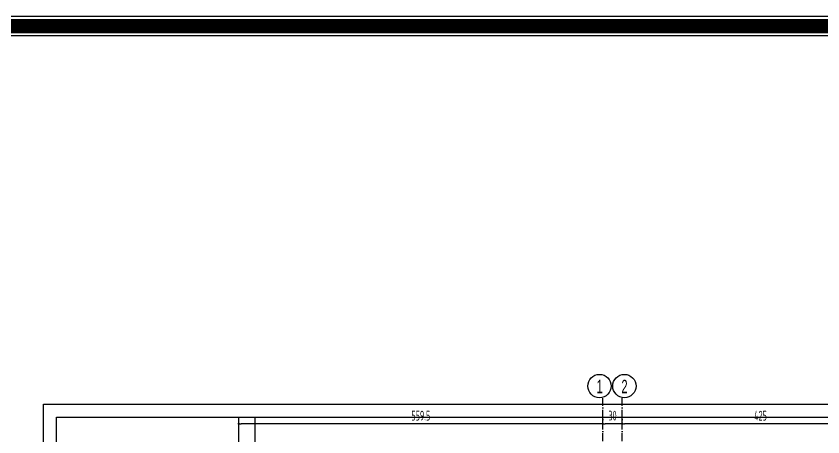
# Model space of a CAD drawing. Extents: x 41749 to 92598, y -24291 to 29432.
# Drawn here: x 48731 to 49971, y -22038 to -21391 of the extents above; entities that cross this region are included whole.
import ezdxf

# ---------------------------------------------------------------- set-up
doc = ezdxf.new("R2010")
doc.units = 0
doc.header["$MEASUREMENT"] = 0
doc.header["$PDMODE"] = 3
doc.linetypes.add('ACAD_ISO10W100', pattern=[18, 12, -3, 0, -3])
doc.layers.get('0').update_dxf_attribs({"linetype": 'CONTINUOUS'})
doc.layers.get('Defpoints').update_dxf_attribs({"linetype": 'CONTINUOUS'})
for name, color, linetype in [('ADAKENARI', 7, 'CONTINUOUS'), ('AKS', 10, 'CONTINUOUS'), ('MERBAS', 231, 'CONTINUOUS'), ('OLCU', 3, 'CONTINUOUS'), ('TEFRIS', 12, 'CONTINUOUS'), ('YAZI', 7, 'CONTINUOUS')]:
    doc.layers.add(name, color=color, linetype=linetype)
doc.styles.add('OLCU', font='isocpeur.ttf', dxfattribs={"width": 0.59})
doc.dimstyles.new('OLCU3', dxfattribs={"dimscale": 0.5, "dimtxt": 30, "dimasz": 7, "dimexe": 20, "dimexo": 0, "dimgap": 10, "dimtad": 1, "dimdec": 4, "dimrnd": 0.5, "dimdsep": 46, "dimtxsty": 'OLCU', "dimblk1": 'DOT', "dimblk2": 'DOT', "dimsah": 1, "dimcen": 0.09, "dimclrt": 4, "dimadec": 0, "dimazin": 0, "dimtfac": 1, "dimtdec": 4, "dimtix": 1, "dimtmove": 2, "dimatfit": 3, "dimfxl": 0, "dimtolj": 1, "dimtzin": 0, "dimarcsym": 0})

# ---------------------------------------------------------------- blocks, each defined once
blk = doc.blocks.new('DOT')
at = {"color": 0, "linetype": 'ByBlock'}
blk.add_line((-0.5, 0), (-1, 0), dxfattribs=at)
at = {"color": 0, "linetype": 'ByBlock', "const_width": 0.5}
blk.add_lwpolyline([(-0.25, 0, 1), (0.25, 0, 1)], format="xyb", close=True, dxfattribs=at)
blk = doc.blocks.new('*D2346')
at = {"layer": 'Defpoints', "color": 0, "transparency": 16777216}
for p in [(49662.3, -22017.7), (49662.3, -22017.7), (50087.3, -22017.7)]:
    blk.add_point(p, dxfattribs=at)
at = {"layer": 'OLCU', "color": 0, "lineweight": -2, "transparency": 16777216}
for p, q in [((49662.3, -22017.7), (49662.3, -22007.7)), ((50087.3, -22017.7), (50087.3, -22007.7)), ((50083.8, -22017.7), (49665.8, -22017.7))]:
    blk.add_line(p, q, dxfattribs=at)
at = {"layer": 'OLCU', "color": 0, "lineweight": -2, "transparency": 16777216, "xscale": 3.5, "yscale": 3.5, "zscale": 3.5, "rotation": 180}
blk.add_blockref('DOT', (49662.3, -22017.7), dxfattribs=at)
at = {"layer": 'OLCU', "color": 0, "lineweight": -2, "transparency": 16777216, "xscale": 3.5, "yscale": 3.5, "zscale": 3.5}
blk.add_blockref('DOT', (50087.3, -22017.7), dxfattribs=at)
at = {"layer": 'OLCU', "color": 4, "transparency": 16777216, "insert": (49874.8, -22005.2), "char_height": 15, "attachment_point": 5, "style": 'OLCU'}
blk.add_mtext('\\A1;425', dxfattribs=at)
blk = doc.blocks.new('*D2347')
at = {"layer": 'Defpoints', "color": 0, "transparency": 16777216}
for p in [(49632.3, -22017.7), (49632.3, -22017.7), (49662.3, -22017.7)]:
    blk.add_point(p, dxfattribs=at)
at = {"layer": 'OLCU', "color": 0, "lineweight": -2, "transparency": 16777216}
for p, q in [((49632.3, -22017.7), (49632.3, -22007.7)), ((49662.3, -22017.7), (49662.3, -22007.7)), ((49658.8, -22017.7), (49635.8, -22017.7))]:
    blk.add_line(p, q, dxfattribs=at)
at = {"layer": 'OLCU', "color": 0, "lineweight": -2, "transparency": 16777216, "xscale": 3.5, "yscale": 3.5, "zscale": 3.5, "rotation": 180}
blk.add_blockref('DOT', (49632.3, -22017.7), dxfattribs=at)
at = {"layer": 'OLCU', "color": 0, "lineweight": -2, "transparency": 16777216, "xscale": 3.5, "yscale": 3.5, "zscale": 3.5}
blk.add_blockref('DOT', (49662.3, -22017.7), dxfattribs=at)
at = {"layer": 'OLCU', "color": 4, "transparency": 16777216, "insert": (49647.3, -22005.2), "char_height": 15, "attachment_point": 5, "style": 'OLCU'}
blk.add_mtext('\\A1;30', dxfattribs=at)
blk = doc.blocks.new('*D2396')
at = {"layer": 'Defpoints', "color": 0, "transparency": 16777216}
for p in [(49072.8, -22017.7), (49632.3, -22017.7), (49072.8, -22316)]:
    blk.add_point(p, dxfattribs=at)
at = {"layer": 'OLCU', "color": 0, "lineweight": -2, "transparency": 16777216}
for p, q in [((49072.8, -22042.7), (49072.8, -22007.7)), ((49632.3, -22017.7), (49632.3, -22007.7)), ((49628.8, -22017.7), (49076.3, -22017.7))]:
    blk.add_line(p, q, dxfattribs=at)
at = {"layer": 'OLCU', "color": 0, "lineweight": -2, "transparency": 16777216, "xscale": 3.5, "yscale": 3.5, "zscale": 3.5, "rotation": 180}
blk.add_blockref('DOT', (49072.8, -22017.7), dxfattribs=at)
at = {"layer": 'OLCU', "color": 0, "lineweight": -2, "transparency": 16777216, "xscale": 3.5, "yscale": 3.5, "zscale": 3.5}
blk.add_blockref('DOT', (49632.3, -22017.7), dxfattribs=at)
at = {"layer": 'OLCU', "color": 4, "transparency": 16777216, "insert": (49352.6, -22005.2), "char_height": 15, "attachment_point": 5, "style": 'OLCU'}
blk.add_mtext('\\A1;559.5', dxfattribs=at)

msp = doc.modelspace()

# ---------------------------------------------------------------- linework, layer by layer
at = {"layer": 'ADAKENARI'}
for p, q in [((49072.7954, -22295.95522), (49072.7954, -22007.67894)), ((49097.7954, -22295.95522), (49097.7954, -22007.67894))]:
    msp.add_line(p, q, dxfattribs=at)
at = {"layer": 'AKS', "linetype": 'ACAD_ISO10W100'}
for p, q in [((49632.31654, -23981.06183), (49632.31654, -21977.67894)), ((49662.31654, -23981.06183), (49662.31654, -21977.67894))]:
    msp.add_line(p, q, dxfattribs=at)
at = {"layer": 'MERBAS'}
for points in [[(45632.04216, -24290.68394), (45632.04216, -21390.68394), (70862.32763, -21390.68394), (70862.32763, -24290.68394)], [(45637.04216, -24285.68394), (45637.04216, -21395.68394), (70857.32763, -21395.68394), (70857.32763, -24285.68394)], [(45657.04216, -24265.68394), (45657.04216, -21415.68394), (70837.32763, -21415.68394), (70837.32763, -24265.68394)], [(45662.04216, -24260.68394), (45662.04216, -21420.68394), (70832.32763, -21420.68394), (70832.32763, -24260.68394)]]:
    msp.add_lwpolyline(points, close=True, dxfattribs=at)
at = {"layer": 'MERBAS', "const_width": 20}
msp.add_lwpolyline([(45647.04216, -24275.68394), (45647.04216, -21405.68394), (70847.32763, -21405.68394), (70847.32763, -24275.68394)], close=True, dxfattribs=at)
at = {"layer": 'TEFRIS'}
for p, q in [((48772.7954, -23574.91177), (48772.7954, -21987.67895)), ((48772.7954, -21987.67895), (51840.48156, -21987.67895)), ((48792.7954, -23557.45086), (48792.7954, -22007.67895)), ((48792.7954, -22007.67895), (51842.80141, -22007.67895))]:
    msp.add_line(p, q, dxfattribs=at)
at = {"layer": 'YAZI'}
for centre in [(49627.31654, -21959.67894), (49665.52258, -21959.67894)]:
    msp.add_circle(centre, 18, dxfattribs=at)

# ---------------------------------------------------------------- texts
at = {"layer": 'YAZI', "char_height": 20.736, "width": 360.8188416, "attachment_point": 5, "style": 'OLCU'}
for s, insert in [('{\\fArial|b0|i0|c162|p34;1}', (49627.49534, -21960.43795)), ('{\\fArial|b0|i0|c162|p34;2}', (49665.70139, -21960.43795))]:
    msp.add_mtext(s, dxfattribs=dict(at, insert=insert))

# ---------------------------------------------------------------- dimensions: what is measured, and where the dimension line sits
at = {"layer": 'OLCU'}
for base, p1, p2, picture, middle in [((49072.7954, -22017.67894), (49632.31654, -22017.67894), (49072.7954, -22315.95522), '*D2396', (49352.55597, -22005.17894)), ((49632.31654, -22017.67894), (49662.31654, -22017.67894), (49632.31654, -22017.67894), '*D2347', (49647.31654, -22005.17894)), ((49662.31654, -22017.67894), (50087.31654, -22017.67894), (49662.31654, -22017.67894), '*D2346', (49874.81654, -22005.17894))]:
    dim = msp.add_linear_dim(base=base, p1=p1, p2=p2, dimstyle='OLCU3', dxfattribs=at)
    dim.commit()
    dim.dimension.update_dxf_attribs({"geometry": picture, "text_midpoint": middle})

doc.saveas('drawing.dxf')
